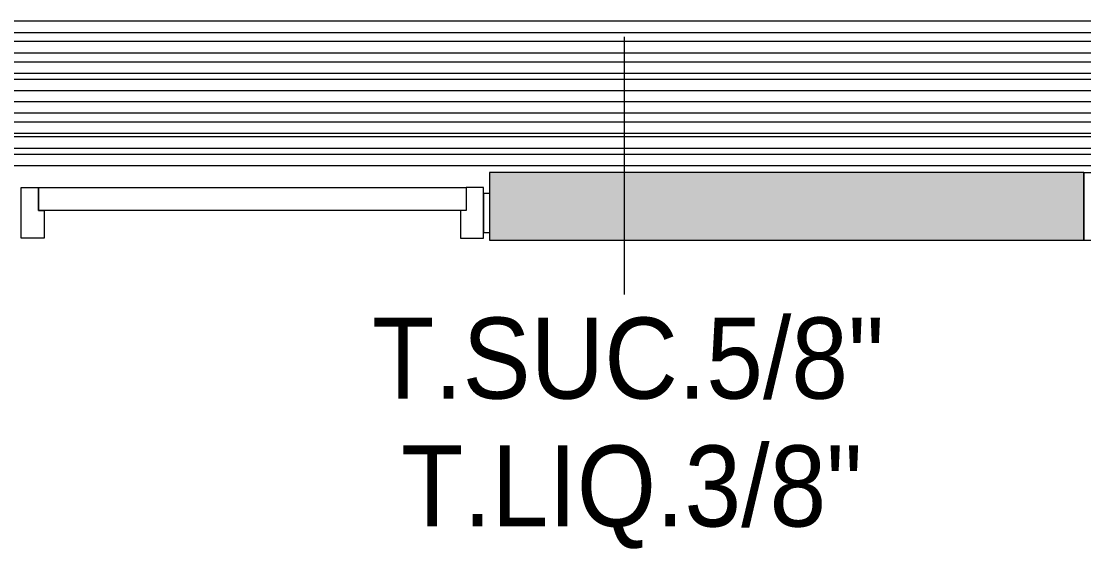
# Model space of a CAD drawing. Header units: metres. Extents: x 31.9 to 92.3, y -29 to 44.
# Drawn here: x 77.309 to 79.666, y -9.66 to -8.488 of the extents above; entities that cross this region are included whole.
import ezdxf

# ---------------------------------------------------------------- set-up
doc = ezdxf.new("R2010")
doc.units = ezdxf.units.M
doc.header["$LTSCALE"] = 100
for name, color, linetype, lineweight in [('Arqui', 8, 'Continuous', 0), ('P-PIPE', 7, 'Continuous', 18), ('P-PIPE-IDEN', 7, 'Continuous', 9)]:
    doc.layers.add(name, color=color, linetype=linetype, lineweight=lineweight)
doc.styles.add('SansSerif', font='SANSS__.TTF', dxfattribs={"width": 0.9, "height": 0.18})

# ---------------------------------------------------------------- blocks, each defined once
blk = doc.blocks.new('A$C59bbb444')
at = {"layer": 'Arqui', "ltscale": 0.3}
h = blk.add_hatch(color=256, dxfattribs=at)
h.dxf.hatch_style = 1
h.paths.add_polyline_path([(47.7851, 20.15), (46.467, 20.15), (46.467, 20), (47.7851, 20)])
at = {"layer": 'Arqui'}
for points in [[(47.7851, 20.15), (46.467, 20.15), (46.467, 20), (47.7851, 20)], [(47.7851, 20.1499), (47.7851, 19.9999), (49.5835, 19.9999), (49.5835, 20.1499)], [(45.4661, 20.066), (45.4661, 20.1167), (46.4154, 20.1167), (46.4154, 20.066)]]:
    blk.add_lwpolyline(points, close=True, dxfattribs=at)
for points in [[(45.4788, 20.066), (45.4788, 20.0042), (45.4281, 20.0042), (45.4281, 20.1167), (45.4661, 20.1167), (45.4661, 20.066), (45.4788, 20.066)], [(46.4027, 20.066), (46.4027, 20.0042), (46.4534, 20.0042), (46.4534, 20.1167), (46.4154, 20.1167), (46.4154, 20.066), (46.4027, 20.066)], [(46.4661, 20.104), (46.4534, 20.104), (46.4534, 20.0169), (46.4661, 20.0169)]]:
    blk.add_lwpolyline(points, dxfattribs=at)

msp = doc.modelspace()

# ---------------------------------------------------------------- linework, layer by layer
at = {"layer": 'P-PIPE', "color": 1, "true_color": 0xff0000}
for p, q in [((81.3726, -8.4881), (75.1712, -8.4881)), ((81.3726, -8.5135), (75.1712, -8.5135)), ((75.1712, -8.5325), (81.3726, -8.5325)), ((75.1898, -8.5579), (81.3726, -8.5579)), ((81.3729, -8.6669), (75.3398, -8.6669)), ((81.3729, -8.6923), (75.3398, -8.6923)), ((75.3398, -8.7114), (81.3729, -8.7114)), ((75.3584, -8.7368), (81.3729, -8.7368))]:
    msp.add_line(p, q, dxfattribs=at)
at = {"layer": 'P-PIPE', "color": 11, "true_color": 0xff8080}
for p, q in [((81.4152, -8.5787), (75.2531, -8.5787)), ((81.4152, -8.6041), (75.2531, -8.6041)), ((75.2531, -8.6168), (81.4152, -8.6168)), ((75.2717, -8.6422), (81.4152, -8.6422)), ((81.4152, -8.7451), (75.423, -8.7451)), ((81.4152, -8.7705), (75.423, -8.7705)), ((75.423, -8.7832), (81.4152, -8.7832)), ((75.4416, -8.8086), (81.4152, -8.8086))]:
    msp.add_line(p, q, dxfattribs=at)
at = {"layer": 'P-PIPE-IDEN'}
msp.add_line((78.6465, -8.523), (78.6465, -9.0947), dxfattribs=at)

# ---------------------------------------------------------------- block references
at = {"layer": 'Arqui'}
msp.add_blockref('A$C59bbb444', (31.8807, -28.9743), dxfattribs=at)

# ---------------------------------------------------------------- texts
at = {"layer": 'P-PIPE-IDEN', "char_height": 0.18, "attachment_point": 1, "style": 'SansSerif'}
for s, insert, width in [('T.SUC.5/8"', (78.0867, -9.1462), 1.34924), ('T.LIQ.3/8"', (78.1514, -9.4302), 1.212151)]:
    msp.add_mtext(s, dxfattribs=dict(at, insert=insert, width=width))

doc.saveas('drawing.dxf')
